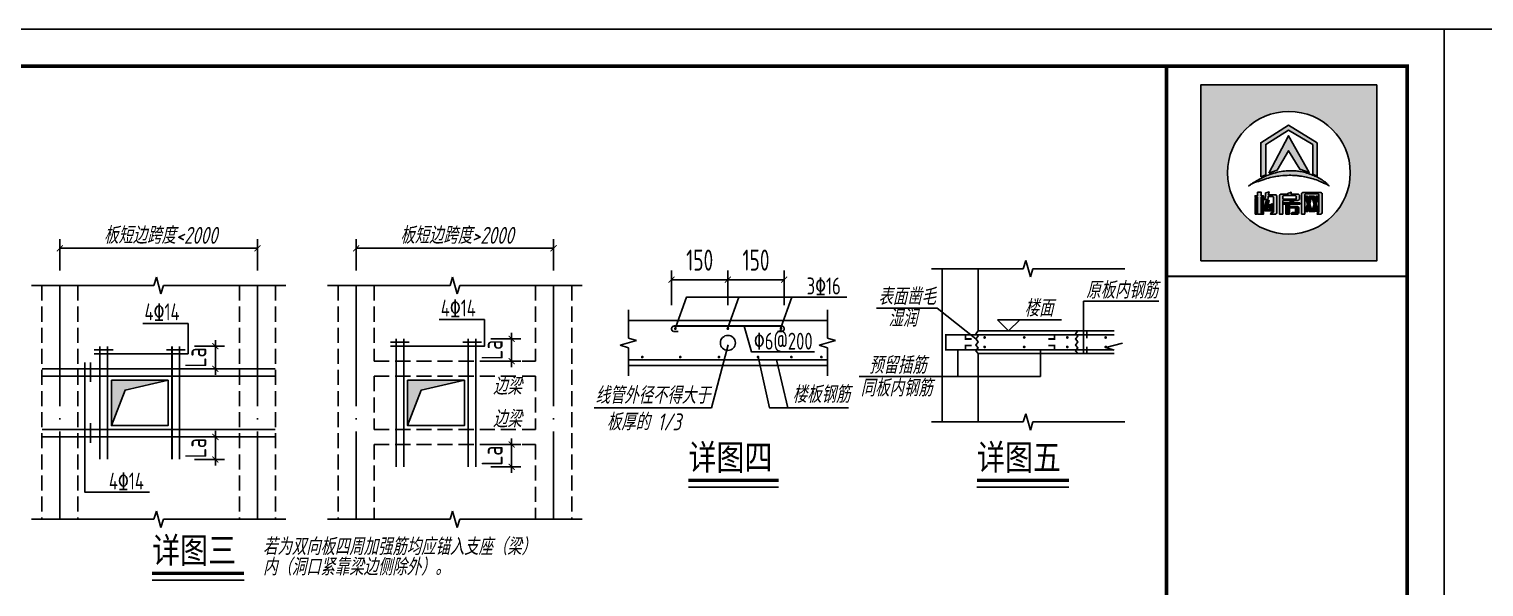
# Model space of a CAD drawing. Header units: millimetres. Extents: x -807114 to 558292, y -468455 to -61603.
# Drawn here: x -312936 to -288823, y -238107 to -228857 of the extents above; entities that cross this region are included whole.
import ezdxf

# ---------------------------------------------------------------- set-up
doc = ezdxf.new("R2010")
doc.units = ezdxf.units.MM
doc.header["$LTSCALE"] = 1000
doc.linetypes.add('DASH', pattern=[0.35, 0.25, -0.1])
doc.linetypes.add('DOTE', pattern=[2.42, 2, -0.2, 0.02, -0.2])
for name, color, linetype in [('1-剖面钢筋', 30, 'Continuous'), ('2-OTHER', 7, 'Continuous'), ('DIM_LEAD', 3, 'Continuous'), ('DIM_SYMB', 3, 'Continuous'), ('DOTE', 8, 'DOTE'), ('PUB_DIM', 3, 'Continuous'), ('PUB_TEXT', 3, 'Continuous'), ('PUB_TITLE', 4, 'Continuous'), ('标注线', 133, 'Continuous')]:
    doc.layers.add(name, color=color, linetype=linetype)
doc.styles.add('DIM_FONT', font='tssdeng.shx', dxfattribs={"width": 0.7, "bigfont": 'tssdchn.shx'})
doc.styles.add('LL', font='tssdeng.shx', dxfattribs={"width": 0.7, "height": 5, "bigfont": 'tssdchn.shx'})
doc.styles.add('TEXT', font='gbeitc.shx', dxfattribs={"width": 0.85, "bigfont": 'hztxt.shx'})
doc.styles.add('宋体', font='simsun.ttc', dxfattribs={"width": 0.8})
doc.dimstyles.new('DIMN', dxfattribs={"dimtxt": 350, "dimasz": 100, "dimexe": 150, "dimexo": 250, "dimgap": 150, "dimtad": 1, "dimdec": 0, "dimzin": 0, "dimdsep": 46, "dimtxsty": 'DIM_FONT', "dimblk": 'ARCHTICK', "dimcen": 9, "dimclrt": 7, "dimadec": 0, "dimazin": 0, "dimtfac": 1, "dimtdec": 0, "dimtix": 1, "dimtmove": 2, "dimatfit": 3, "dimfxl": 1, "dimtolj": 1, "dimtzin": 0, "dimarcsym": 0})

# ---------------------------------------------------------------- blocks, each defined once
blk = doc.blocks.new('_ArchTick')
at = {"color": 0, "linetype": 'ByBlock', "const_width": 0.15}
blk.add_lwpolyline([(-0.5, -0.5), (0.5, 0.5)], dxfattribs=at)
blk = doc.blocks.new('*D9009')
at = {"layer": 'Defpoints', "color": 0}
for p in [(-304242, -232492), (-307515, -233109), (-304242, -233109)]:
    blk.add_point(p, dxfattribs=at)
at = {"layer": 'PUB_DIM', "color": 0, "lineweight": -2}
for p, q in [((-307515, -232859), (-307515, -232342)), ((-304242, -232859), (-304242, -232342)), ((-307515, -232492), (-304242, -232492))]:
    blk.add_line(p, q, dxfattribs=at)
at = {"layer": 'PUB_DIM', "color": 0, "linetype": 'ByBlock', "lineweight": -2, "xscale": 100, "yscale": 100, "zscale": 100, "rotation": 180}
blk.add_blockref('_ArchTick', (-307515, -232492), dxfattribs=at)
at = {"layer": 'PUB_DIM', "color": 0, "linetype": 'ByBlock', "lineweight": -2, "xscale": 100, "yscale": 100, "zscale": 100}
blk.add_blockref('_ArchTick', (-304242, -232492), dxfattribs=at)
blk = doc.blocks.new('*D9010')
at = {"layer": 'Defpoints', "color": 0}
for p in [(-305533, -233992), (-305533, -234365), (-304938, -234365)]:
    blk.add_point(p, dxfattribs=at)
at = {"layer": 'PUB_DIM', "color": 0, "lineweight": -2}
for p, q in [((-304938, -233992), (-304938, -233892)), ((-305283, -233992), (-304788, -233992)), ((-304938, -233992), (-304938, -234365)), ((-305283, -234365), (-304788, -234365)), ((-304938, -234365), (-304938, -234465))]:
    blk.add_line(p, q, dxfattribs=at)
at = {"layer": 'PUB_DIM', "color": 0, "linetype": 'ByBlock', "lineweight": -2, "xscale": 100, "yscale": 100, "zscale": 100}
for p, rotation in [((-304938, -233992), 270), ((-304938, -234365), 90)]:
    blk.add_blockref('_ArchTick', p, dxfattribs=dict(at, rotation=rotation))
at = {"layer": 'PUB_DIM', "color": 7, "insert": (-305263, -234178), "char_height": 350, "attachment_point": 5, "rotation": 90, "style": 'DIM_FONT'}
blk.add_mtext('\\A1;La', dxfattribs=at)
blk = doc.blocks.new('*D9011')
at = {"layer": 'Defpoints', "color": 0}
for p in [(-305533, -235745), (-305533, -236118), (-304938, -236118)]:
    blk.add_point(p, dxfattribs=at)
at = {"layer": 'PUB_DIM', "color": 0, "lineweight": -2}
for p, q in [((-305283, -235745), (-304788, -235745)), ((-304938, -235745), (-304938, -235645)), ((-304938, -235745), (-304938, -236118)), ((-305283, -236118), (-304788, -236118)), ((-304938, -236118), (-304938, -236218))]:
    blk.add_line(p, q, dxfattribs=at)
at = {"layer": 'PUB_DIM', "color": 0, "linetype": 'ByBlock', "lineweight": -2, "xscale": 100, "yscale": 100, "zscale": 100}
for p, rotation in [((-304938, -235745), 270), ((-304938, -236118), 90)]:
    blk.add_blockref('_ArchTick', p, dxfattribs=dict(at, rotation=rotation))
at = {"layer": 'PUB_DIM', "color": 7, "insert": (-305263, -235932), "char_height": 350, "attachment_point": 5, "rotation": 90, "style": 'DIM_FONT'}
blk.add_mtext('\\A1;La', dxfattribs=at)
blk = doc.blocks.new('*D9012')
at = {"layer": 'Defpoints', "color": 0}
for p in [(-310443, -234116), (-310443, -234490), (-309849, -234490)]:
    blk.add_point(p, dxfattribs=at)
at = {"layer": 'PUB_DIM', "color": 0, "lineweight": -2}
for p, q in [((-310193, -234116), (-309699, -234116)), ((-309849, -234116), (-309849, -234016)), ((-309849, -234116), (-309849, -234490)), ((-310193, -234490), (-309699, -234490)), ((-309849, -234490), (-309849, -234590))]:
    blk.add_line(p, q, dxfattribs=at)
at = {"layer": 'PUB_DIM', "color": 0, "linetype": 'ByBlock', "lineweight": -2, "xscale": 100, "yscale": 100, "zscale": 100}
for p, rotation in [((-309849, -234116), 270), ((-309849, -234490), 90)]:
    blk.add_blockref('_ArchTick', p, dxfattribs=dict(at, rotation=rotation))
at = {"layer": 'PUB_DIM', "color": 7, "insert": (-310174, -234303), "char_height": 350, "attachment_point": 5, "rotation": 90, "style": 'DIM_FONT'}
blk.add_mtext('\\A1;La', dxfattribs=at)
blk = doc.blocks.new('*D9013')
at = {"layer": 'Defpoints', "color": 0}
for p in [(-310443, -235621), (-310443, -235994), (-309849, -235994)]:
    blk.add_point(p, dxfattribs=at)
at = {"layer": 'PUB_DIM', "color": 0, "lineweight": -2}
for p, q in [((-309849, -235621), (-309849, -235521)), ((-310193, -235621), (-309699, -235621)), ((-309849, -235621), (-309849, -235994)), ((-310193, -235994), (-309699, -235994)), ((-309849, -235994), (-309849, -236094))]:
    blk.add_line(p, q, dxfattribs=at)
at = {"layer": 'PUB_DIM', "color": 0, "linetype": 'ByBlock', "lineweight": -2, "xscale": 100, "yscale": 100, "zscale": 100}
for p, rotation in [((-309849, -235621), 270), ((-309849, -235994), 90)]:
    blk.add_blockref('_ArchTick', p, dxfattribs=dict(at, rotation=rotation))
at = {"layer": 'PUB_DIM', "color": 7, "insert": (-310174, -235807), "char_height": 350, "attachment_point": 5, "rotation": 90, "style": 'DIM_FONT'}
blk.add_mtext('\\A1;La', dxfattribs=at)
blk = doc.blocks.new('*D9014')
at = {"layer": 'Defpoints', "color": 0}
for p in [(-309152, -232492), (-312426, -233109), (-309152, -233109)]:
    blk.add_point(p, dxfattribs=at)
at = {"layer": 'PUB_DIM', "color": 0, "lineweight": -2}
for p, q in [((-312426, -232859), (-312426, -232342)), ((-309152, -232859), (-309152, -232342)), ((-312426, -232492), (-309152, -232492))]:
    blk.add_line(p, q, dxfattribs=at)
at = {"layer": 'PUB_DIM', "color": 0, "linetype": 'ByBlock', "lineweight": -2, "xscale": 100, "yscale": 100, "zscale": 100, "rotation": 180}
blk.add_blockref('_ArchTick', (-312426, -232492), dxfattribs=at)
at = {"layer": 'PUB_DIM', "color": 0, "linetype": 'ByBlock', "lineweight": -2, "xscale": 100, "yscale": 100, "zscale": 100}
blk.add_blockref('_ArchTick', (-309152, -232492), dxfattribs=at)
blk = doc.blocks.new('*D9032')
at = {"layer": 'Defpoints', "color": 0}
for p in [(-301354, -233013), (-302288, -233687), (-301354, -233687)]:
    blk.add_point(p, dxfattribs=at)
at = {"layer": 'PUB_DIM', "color": 0, "lineweight": -2}
for p, q in [((-302288, -233437), (-302288, -232863)), ((-301354, -233437), (-301354, -232863)), ((-302288, -233013), (-301354, -233013))]:
    blk.add_line(p, q, dxfattribs=at)
at = {"layer": 'PUB_DIM', "color": 0, "linetype": 'ByBlock', "lineweight": -2, "xscale": 100, "yscale": 100, "zscale": 100, "rotation": 180}
blk.add_blockref('_ArchTick', (-302288, -233013), dxfattribs=at)
at = {"layer": 'PUB_DIM', "color": 0, "linetype": 'ByBlock', "lineweight": -2, "xscale": 100, "yscale": 100, "zscale": 100}
blk.add_blockref('_ArchTick', (-301354, -233013), dxfattribs=at)
at = {"layer": 'PUB_DIM', "color": 7, "insert": (-301821, -232688), "char_height": 350, "attachment_point": 5, "style": 'DIM_FONT'}
blk.add_mtext('\\A1;150', dxfattribs=at)
blk = doc.blocks.new('*D9033')
at = {"layer": 'Defpoints', "color": 0}
for p in [(-300421, -233013), (-301354, -233687), (-300421, -233687)]:
    blk.add_point(p, dxfattribs=at)
at = {"layer": 'PUB_DIM', "color": 0, "lineweight": -2}
for p, q in [((-301354, -233437), (-301354, -232863)), ((-300421, -233437), (-300421, -232863)), ((-301354, -233013), (-300421, -233013))]:
    blk.add_line(p, q, dxfattribs=at)
at = {"layer": 'PUB_DIM', "color": 0, "linetype": 'ByBlock', "lineweight": -2, "xscale": 100, "yscale": 100, "zscale": 100, "rotation": 180}
blk.add_blockref('_ArchTick', (-301354, -233013), dxfattribs=at)
at = {"layer": 'PUB_DIM', "color": 0, "linetype": 'ByBlock', "lineweight": -2, "xscale": 100, "yscale": 100, "zscale": 100}
blk.add_blockref('_ArchTick', (-300421, -233013), dxfattribs=at)
at = {"layer": 'PUB_DIM', "color": 7, "insert": (-300888, -232688), "char_height": 350, "attachment_point": 5, "style": 'DIM_FONT'}
blk.add_mtext('\\A1;150', dxfattribs=at)
blk = doc.blocks.new('sadasfafa')
h = blk.add_hatch(color=252)
h.dxf.hatch_style = 1
h.paths.add_polyline_path([(1853311, -2488040), (1853311, -2490368), (1855639, -2490368), (1855639, -2488040)])
h.paths.add_polyline_path([(1855286, -2489204, 1), (1853664, -2489204, 1)], flags=16)
edge = h.paths.add_edge_path(flags=0)
edge.add_spline(control_points=[(1853945, -2489376), (1853935, -2489385), (1854022, -2489327), (1854064, -2489324), (1854178, -2489280), (1854273, -2489257), (1854375, -2489242), (1854470, -2489236), (1854555, -2489239), (1854630, -2489250), (1854700, -2489259), (1854781, -2489280), (1854854, -2489303), (1854917, -2489335), (1854967, -2489354), (1854993, -2489368), (1855014, -2489382), (1854982, -2489354), (1854965, -2489332), (1854910, -2489297), (1854854, -2489260), (1854784, -2489234), (1854713, -2489206), (1854640, -2489189), (1854569, -2489179), (1854497, -2489176), (1854414, -2489178), (1854321, -2489198), (1854229, -2489222), (1854147, -2489257), (1854080, -2489292), (1854021, -2489325), (1853977, -2489352), (1853953, -2489369), (1853945, -2489376)], knot_values=[0, 0, 0, 0, 114.670179, 423.637006, 763.89867, 1083.683754, 1343.405239, 1688.07646, 1952.326814, 2113.699055, 2375.693807, 2595.188681, 2872.839541, 3068.155951, 3238.592156, 3348.056762, 3361.095167, 3431.805845, 3527.265261, 3733.200323, 3952.805082, 4160.23278, 4398.128766, 4650.488133, 4837.16968, 5050.428326, 5308.684497, 5588.159898, 5913.430939, 6163.12325, 6398.139207, 6601.625078, 6772.549769, 6871.149972, 6871.149972, 6871.149972, 6871.149972], degree=3, periodic=1)
h.paths.add_polyline_path([(1854530, -2489580), (1854534, -2489580), (1854534, -2489603), (1854618, -2489603), (1854618, -2489621), (1854481, -2489621), (1854481, -2489650), (1854589, -2489650), (1854599, -2489656), (1854606, -2489666), (1854606, -2489733), (1854600, -2489742), (1854590, -2489750), (1854506, -2489750), (1854514, -2489740), (1854518, -2489731), (1854552, -2489731), (1854558, -2489728), (1854560, -2489721), (1854560, -2489675), (1854558, -2489670), (1854553, -2489667), (1854481, -2489667), (1854481, -2489750), (1854436, -2489750), (1854436, -2489626), (1854433, -2489621), (1854406, -2489621), (1854406, -2489603), (1854488, -2489603), (1854488, -2489590)], flags=0)
h.paths.add_polyline_path([(1854486, -2489468), (1854506, -2489461), (1854506, -2489485), (1854510, -2489489), (1854601, -2489489), (1854609, -2489494), (1854615, -2489502), (1854615, -2489556), (1854607, -2489564), (1854599, -2489569), (1854401, -2489569), (1854394, -2489573), (1854394, -2489750), (1854349, -2489750), (1854349, -2489504), (1854355, -2489495), (1854367, -2489489), (1854462, -2489489), (1854462, -2489474)], flags=0)
h.paths.add_polyline_path([(1854394, -2489554), (1854394, -2489512), (1854404, -2489506), (1854562, -2489506), (1854570, -2489513), (1854570, -2489554)], flags=0)
h.paths.add_polyline_path([(1854214, -2489569), (1854203, -2489632), (1854193, -2489683), (1854194, -2489689), (1854218, -2489689), (1854220, -2489683), (1854214, -2489633), (1854254, -2489614), (1854263, -2489686), (1854263, -2489700), (1854255, -2489709), (1854159, -2489709), (1854150, -2489702), (1854148, -2489692), (1854173, -2489569)], flags=0)
h.paths.add_polyline_path([(1854187, -2489466), (1854213, -2489458), (1854207, -2489496), (1854296, -2489496), (1854305, -2489498), (1854312, -2489505), (1854314, -2489513), (1854314, -2489733), (1854310, -2489741), (1854301, -2489750), (1854231, -2489750), (1854238, -2489741), (1854243, -2489730), (1854261, -2489730), (1854268, -2489727), (1854270, -2489720), (1854270, -2489531), (1854270, -2489526), (1854267, -2489521), (1854260, -2489516), (1854202, -2489516), (1854201, -2489534), (1854196, -2489558), (1854150, -2489558), (1854159, -2489535), (1854165, -2489504), (1854167, -2489471)], flags=0)
h.paths.add_polyline_path([(1854140, -2489544), (1854140, -2489750), (1854114, -2489750), (1854114, -2489544)], flags=0)
h.paths.add_polyline_path([(1854056, -2489544), (1854053, -2489750), (1854031, -2489750), (1854031, -2489544)], flags=0)
h.paths.add_polyline_path([(1854107, -2489459), (1854107, -2489508), (1854139, -2489508), (1854139, -2489527), (1854107, -2489527), (1854107, -2489750), (1854062, -2489750), (1854062, -2489527), (1854029, -2489527), (1854029, -2489508), (1854062, -2489508), (1854062, -2489459)], flags=0)
h.paths.add_polyline_path([(1854209, -2489211), (1854471, -2488714), (1854743, -2489200), (1854618, -2489155), (1854470, -2488913), (1854318, -2489172)], flags=0)
h.paths.add_polyline_path([(1854102, -2488808), (1854470, -2488575), (1854848, -2488810), (1854848, -2489247), (1854790, -2489223), (1854790, -2488832), (1854471, -2488643), (1854168, -2488829), (1854168, -2489231), (1854102, -2489257)], flags=0)
h.paths.add_polyline_path([(1854685, -2489750), (1854641, -2489750), (1854641, -2489488), (1854641, -2489484), (1854646, -2489475), (1854656, -2489467), (1854898, -2489467), (1854907, -2489471), (1854916, -2489478), (1854916, -2489731), (1854908, -2489743), (1854902, -2489750), (1854847, -2489750), (1854858, -2489732), (1854866, -2489731), (1854869, -2489724), (1854869, -2489718), (1854867, -2489718), (1854836, -2489718), (1854826, -2489684), (1854814, -2489718), (1854746, -2489718), (1854736, -2489684), (1854722, -2489718), (1854689, -2489718), (1854689, -2489709), (1854691, -2489709), (1854720, -2489621), (1854685, -2489512)], flags=0)
h.paths.add_polyline_path([(1854779, -2489518), (1854809, -2489621), (1854781, -2489709), (1854777, -2489709), (1854750, -2489621), (1854775, -2489518)], flags=0)
h = blk.add_hatch(color=7)
h.dxf.hatch_style = 1
h.paths.add_polyline_path([(1854102, -2489257), (1854168, -2489231), (1854168, -2488829), (1854471, -2488643), (1854790, -2488832), (1854790, -2489223), (1854848, -2489247), (1854848, -2488810), (1854470, -2488575), (1854102, -2488808)])
h = blk.add_hatch(color=7)
h.dxf.hatch_style = 1
h.paths.add_polyline_path([(1854318, -2489172), (1854470, -2488913), (1854618, -2489155), (1854743, -2489200), (1854471, -2488714), (1854209, -2489211)])
h = blk.add_hatch(color=7)
h.dxf.hatch_style = 1
edge = h.paths.add_edge_path()
edge.add_spline(control_points=[(1853945, -2489376), (1853953, -2489369), (1853977, -2489352), (1854021, -2489325), (1854080, -2489292), (1854147, -2489257), (1854229, -2489222), (1854321, -2489198), (1854414, -2489178), (1854497, -2489176), (1854569, -2489179), (1854640, -2489189), (1854713, -2489206), (1854784, -2489234), (1854854, -2489260), (1854910, -2489297), (1854965, -2489332), (1854982, -2489354), (1855014, -2489382), (1854993, -2489368), (1854967, -2489354), (1854917, -2489335), (1854854, -2489303), (1854781, -2489280), (1854700, -2489259), (1854630, -2489250), (1854555, -2489239), (1854470, -2489236), (1854375, -2489242), (1854273, -2489257), (1854178, -2489280), (1854064, -2489324), (1854022, -2489327), (1853935, -2489385), (1853945, -2489376)], knot_values=[0, 0, 0, 0, 98.600203, 269.524894, 473.010766, 708.026723, 957.719033, 1282.990074, 1562.465475, 1820.721647, 2033.980292, 2220.661839, 2473.021206, 2710.917192, 2918.34489, 3137.949649, 3343.884711, 3439.344127, 3510.054805, 3523.09321, 3632.557816, 3802.994021, 3998.310431, 4275.961291, 4495.456165, 4757.450917, 4918.823158, 5183.073513, 5527.744733, 5787.466218, 6107.251302, 6447.512966, 6756.479793, 6871.149972, 6871.149972, 6871.149972, 6871.149972], degree=3, periodic=1)
h = blk.add_hatch(color=7)
h.dxf.hatch_style = 1
h.paths.add_polyline_path([(1854062, -2489459), (1854062, -2489508), (1854029, -2489508), (1854029, -2489527), (1854062, -2489527), (1854062, -2489750), (1854107, -2489750), (1854107, -2489527), (1854139, -2489527), (1854139, -2489508), (1854107, -2489508), (1854107, -2489459)])
h = blk.add_hatch(color=7)
h.dxf.hatch_style = 1
h.paths.add_polyline_path([(1854031, -2489544), (1854031, -2489750), (1854053, -2489750), (1854056, -2489544)])
h = blk.add_hatch(color=7)
h.dxf.hatch_style = 1
h.paths.add_polyline_path([(1854114, -2489544), (1854114, -2489750), (1854140, -2489750), (1854140, -2489544)])
h = blk.add_hatch(color=7)
h.dxf.hatch_style = 1
h.paths.add_polyline_path([(1854173, -2489569), (1854148, -2489692), (1854150, -2489702), (1854159, -2489709), (1854255, -2489709), (1854263, -2489700), (1854263, -2489686), (1854254, -2489614), (1854214, -2489633), (1854220, -2489683), (1854218, -2489689), (1854194, -2489689), (1854193, -2489683), (1854203, -2489632), (1854214, -2489569)])
h = blk.add_hatch(color=7)
h.dxf.hatch_style = 1
h.paths.add_polyline_path([(1854167, -2489471), (1854165, -2489504), (1854159, -2489535), (1854150, -2489558), (1854196, -2489558), (1854201, -2489534), (1854202, -2489516), (1854260, -2489516), (1854267, -2489521), (1854270, -2489526), (1854270, -2489531), (1854270, -2489720), (1854268, -2489727), (1854261, -2489730), (1854243, -2489730), (1854238, -2489741), (1854231, -2489750), (1854301, -2489750), (1854310, -2489741), (1854314, -2489733), (1854314, -2489513), (1854312, -2489505), (1854305, -2489498), (1854296, -2489496), (1854207, -2489496), (1854213, -2489458), (1854187, -2489466)])
h = blk.add_hatch(color=7)
h.dxf.hatch_style = 1
h.paths.add_polyline_path([(1854462, -2489474), (1854462, -2489489), (1854367, -2489489), (1854355, -2489495), (1854349, -2489504), (1854349, -2489750), (1854394, -2489750), (1854394, -2489573), (1854401, -2489569), (1854599, -2489569), (1854607, -2489564), (1854615, -2489556), (1854615, -2489502), (1854609, -2489494), (1854601, -2489489), (1854510, -2489489), (1854506, -2489485), (1854506, -2489461), (1854486, -2489468)])
h.paths.add_polyline_path([(1854394, -2489554), (1854394, -2489512), (1854404, -2489506), (1854562, -2489506), (1854570, -2489513), (1854570, -2489554)], flags=16)
h = blk.add_hatch(color=7)
h.dxf.hatch_style = 1
h.paths.add_polyline_path([(1854488, -2489590), (1854488, -2489603), (1854406, -2489603), (1854406, -2489621), (1854433, -2489621), (1854436, -2489626), (1854436, -2489750), (1854481, -2489750), (1854481, -2489667), (1854553, -2489667), (1854558, -2489670), (1854560, -2489675), (1854560, -2489721), (1854558, -2489728), (1854552, -2489731), (1854518, -2489731), (1854514, -2489740), (1854506, -2489750), (1854590, -2489750), (1854600, -2489742), (1854606, -2489733), (1854606, -2489666), (1854599, -2489656), (1854589, -2489650), (1854481, -2489650), (1854481, -2489621), (1854618, -2489621), (1854618, -2489603), (1854534, -2489603), (1854534, -2489580), (1854530, -2489580)])
h = blk.add_hatch(color=7)
h.dxf.hatch_style = 1
h.paths.add_polyline_path([(1854685, -2489512), (1854685, -2489493), (1854693, -2489483), (1854862, -2489483), (1854869, -2489491), (1854869, -2489724), (1854866, -2489731), (1854858, -2489732), (1854847, -2489750), (1854902, -2489750), (1854908, -2489743), (1854916, -2489731), (1854916, -2489478), (1854907, -2489471), (1854898, -2489467), (1854656, -2489467), (1854646, -2489475), (1854641, -2489484), (1854641, -2489488), (1854641, -2489750), (1854685, -2489750)])
h = blk.add_hatch(color=7)
h.dxf.hatch_style = 1
h.paths.add_polyline_path([(1854866, -2489709), (1854840, -2489621), (1854866, -2489512), (1854836, -2489512), (1854824, -2489558), (1854808, -2489512), (1854745, -2489512), (1854734, -2489557), (1854719, -2489512), (1854689, -2489512), (1854720, -2489621), (1854691, -2489709), (1854689, -2489709), (1854689, -2489710), (1854689, -2489718), (1854722, -2489718), (1854736, -2489684), (1854746, -2489718), (1854814, -2489718), (1854826, -2489684), (1854836, -2489718), (1854867, -2489718), (1854867, -2489709)])
h.paths.add_polyline_path([(1854779, -2489518), (1854809, -2489621), (1854781, -2489709), (1854777, -2489709), (1854750, -2489621), (1854775, -2489518)], flags=16)
for points in [[(1855639, -2488040), (1853311, -2488040), (1853311, -2490368), (1855639, -2490368)], [(1854102, -2489257), (1854102, -2488808), (1854470, -2488575), (1854848, -2488810), (1854848, -2489247), (1854790, -2489223), (1854790, -2488832), (1854471, -2488643), (1854168, -2488829), (1854168, -2489231)], [(1854209, -2489211), (1854318, -2489172), (1854470, -2488913), (1854618, -2489155), (1854743, -2489200), (1854471, -2488714)], [(1854062, -2489459), (1854107, -2489459), (1854107, -2489508), (1854139, -2489508), (1854139, -2489527), (1854107, -2489527), (1854107, -2489750), (1854062, -2489750), (1854062, -2489527), (1854029, -2489527), (1854029, -2489508), (1854062, -2489508)], [(1854056, -2489544), (1854031, -2489544), (1854031, -2489750), (1854053, -2489750)], [(1854114, -2489544), (1854140, -2489544), (1854140, -2489750), (1854114, -2489750)], [(1854462, -2489474), (1854486, -2489468), (1854506, -2489461), (1854506, -2489485), (1854510, -2489489), (1854601, -2489489), (1854609, -2489494), (1854615, -2489502), (1854615, -2489556), (1854607, -2489564), (1854599, -2489569), (1854401, -2489569), (1854394, -2489573), (1854394, -2489750), (1854349, -2489750), (1854349, -2489504), (1854355, -2489495), (1854367, -2489489), (1854462, -2489489)], [(1854394, -2489554), (1854570, -2489554), (1854570, -2489513), (1854562, -2489506), (1854404, -2489506), (1854394, -2489512)], [(1854488, -2489590), (1854530, -2489580), (1854534, -2489580), (1854534, -2489603), (1854618, -2489603), (1854618, -2489621), (1854481, -2489621), (1854481, -2489650), (1854589, -2489650), (1854599, -2489656), (1854606, -2489666), (1854606, -2489733), (1854600, -2489742), (1854590, -2489750), (1854506, -2489750), (1854514, -2489740), (1854518, -2489731), (1854552, -2489731), (1854558, -2489728), (1854560, -2489721), (1854560, -2489675), (1854558, -2489670), (1854553, -2489667), (1854481, -2489667), (1854481, -2489750), (1854436, -2489750), (1854436, -2489626), (1854433, -2489621), (1854406, -2489621), (1854406, -2489603), (1854488, -2489603)], [(1854641, -2489750), (1854641, -2489488), (1854641, -2489484), (1854646, -2489475), (1854656, -2489467), (1854898, -2489467), (1854907, -2489471), (1854916, -2489478), (1854916, -2489731), (1854908, -2489743), (1854902, -2489750), (1854847, -2489750), (1854858, -2489732), (1854866, -2489731), (1854869, -2489724), (1854869, -2489491), (1854862, -2489483), (1854693, -2489483), (1854685, -2489493), (1854685, -2489750)], [(1854775, -2489518), (1854779, -2489518), (1854809, -2489621), (1854781, -2489709), (1854777, -2489709), (1854750, -2489621)]]:
    blk.add_lwpolyline(points, close=True)
for points in [[(1854173, -2489569), (1854214, -2489569), (1854203, -2489632), (1854193, -2489683), (1854194, -2489689), (1854218, -2489689), (1854220, -2489683), (1854214, -2489633), (1854254, -2489614), (1854263, -2489686), (1854263, -2489700), (1854255, -2489709), (1854159, -2489709), (1854150, -2489702), (1854148, -2489692), (1854173, -2489569)], [(1854167, -2489471), (1854187, -2489466), (1854213, -2489458), (1854207, -2489496), (1854296, -2489496), (1854305, -2489498), (1854312, -2489505), (1854314, -2489513), (1854314, -2489733), (1854310, -2489741), (1854301, -2489750), (1854231, -2489750), (1854238, -2489741), (1854243, -2489730), (1854261, -2489730), (1854268, -2489727), (1854270, -2489720), (1854270, -2489531), (1854270, -2489526), (1854267, -2489521), (1854260, -2489516), (1854202, -2489516), (1854201, -2489534), (1854196, -2489558), (1854150, -2489558), (1854150, -2489558), (1854159, -2489535), (1854165, -2489504), (1854167, -2489471)], [(1854866, -2489709), (1854866, -2489709), (1854867, -2489709), (1854867, -2489718), (1854836, -2489718), (1854826, -2489684), (1854814, -2489718), (1854746, -2489718), (1854736, -2489684), (1854722, -2489718), (1854689, -2489718), (1854689, -2489710), (1854689, -2489709), (1854691, -2489709), (1854720, -2489621), (1854689, -2489512)]]:
    blk.add_lwpolyline(points)
at = {"color": 7}
blk.add_lwpolyline([(1854689, -2489512), (1854719, -2489512), (1854734, -2489557), (1854745, -2489512), (1854808, -2489512), (1854824, -2489558), (1854836, -2489512), (1854866, -2489512), (1854840, -2489621), (1854866, -2489709)], dxfattribs=at)
blk.add_circle((1854475, -2489204), 811)
at = {"start_tangent": (-0.74079, -0.671736), "end_tangent": (-0.74079, -0.671736)}
blk.add_spline([(1853945, -2489376), (1853977, -2489357), (1854071, -2489318), (1854178, -2489282), (1854280, -2489257), (1854365, -2489245), (1854479, -2489238), (1854566, -2489241), (1854619, -2489248), (1854704, -2489261), (1854775, -2489279), (1854861, -2489308), (1854920, -2489335), (1854972, -2489357), (1855003, -2489375), (1855007, -2489377), (1854990, -2489361), (1854968, -2489339), (1854913, -2489299), (1854851, -2489261), (1854787, -2489235), (1854714, -2489208), (1854633, -2489189), (1854572, -2489180), (1854501, -2489177), (1854416, -2489181), (1854326, -2489198), (1854222, -2489227), (1854146, -2489259), (1854077, -2489294), (1854019, -2489327), (1853971, -2489357), (1853945, -2489376)], degree=3, dxfattribs=at)

msp = doc.modelspace()

# ---------------------------------------------------------------- hatches: boundary and pattern name
at = {"layer": '2-OTHER'}
for points in [[(-311346.4, -234844.1), (-310633, -234679.2), (-311573.1, -234679.2), (-311573.1, -235430.8)], [(-306435.8, -234844.1), (-305722.3, -234679.2), (-306662.4, -234679.2), (-306662.4, -235430.8)]]:
    msp.add_hatch(color=251, dxfattribs=at).paths.add_polyline_path(points)

# ---------------------------------------------------------------- linework, layer by layer
at = {"const_width": 30.7}
msp.add_lwpolyline([(-294084.8, -232958.5), (-290094.4, -232958.5)], dxfattribs=at)
at = {"layer": '1-剖面钢筋', "const_width": 28, "elevation": 0}
msp.add_lwpolyline([(-302174, -233871.4), (-302254.2, -233871.4, -0.8867003), (-302239.6, -233780.7), (-300469, -233780.7, -0.8867003), (-300454.4, -233871.4), (-300534.6, -233871.4)], format="xyb", dxfattribs=at)
at = {"layer": '1-剖面钢筋', "const_width": 23, "elevation": 0}
for points in [[(-302236.4, -233824.5, 1), (-302213.5, -233824.5, 1)], [(-301366.4, -233824.5, 1), (-301343.5, -233824.5, 1)], [(-300486.8, -233824.5, 1), (-300463.9, -233824.5, 1)], [(-302784.8, -234296.1, 1), (-302761.8, -234296.1, 1)], [(-302155.3, -234296.1, 1), (-302132.3, -234296.1, 1)], [(-301513.9, -234296.1, 1), (-301491, -234296.1, 1)], [(-300865, -234296.1, 1), (-300842, -234296.1, 1)], [(-300312.7, -234296.1, 1), (-300289.7, -234296.1, 1)], [(-299815.4, -234296.1, 1), (-299792.4, -234296.1, 1)]]:
    msp.add_lwpolyline(points, format="xyb", close=True, dxfattribs=at)
at = {"layer": '1-剖面钢筋', "const_width": 28}
for points in [[(-311762.8, -234116.2), (-311762.8, -235993.9)], [(-311638.4, -234116.2), (-311638.4, -235993.9)], [(-310567.7, -234116.2), (-310567.7, -235993.9)], [(-310443.2, -234116.2), (-310443.2, -235993.9)], [(-306852.2, -233991.7), (-306852.2, -236118.3)], [(-306727.7, -233991.7), (-306727.7, -236118.3)], [(-305657, -233991.7), (-305657, -236118.3)], [(-305532.6, -233991.7), (-305532.6, -236118.3)], [(-294951.4, -233924.8), (-297742.5, -233924.8), (-297742.5, -234173.7), (-294978.3, -234173.7)], [(-297315, -233996.1), (-297415.1, -233996.1), (-297415.1, -233924.5)], [(-297315, -234102.4), (-297415.1, -234102.4), (-297415.1, -234174)], [(-296042.8, -233996.1), (-295942.7, -233996.1), (-295942.7, -233924.5)], [(-296042.8, -234102.4), (-295942.7, -234102.4), (-295942.7, -234174)], [(-312724.5, -234489.5), (-308853.8, -234489.5)], [(-312724.5, -234614), (-308853.8, -234614)], [(-312724.5, -235496.1), (-308853.8, -235496.1)], [(-312724.5, -235620.5), (-308853.8, -235620.5)]]:
    msp.add_lwpolyline(points, dxfattribs=at)
at = {"layer": '1-剖面钢筋', "const_width": 23}
for points in [[(-297110.1, -233970.8, -1), (-297087.1, -233970.8, -1)], [(-297110.1, -234127.7, 1), (-297087.1, -234127.7, 1)], [(-296454.2, -233970.8, -1), (-296431.2, -233970.8, -1)], [(-296454.2, -234127.7, 1), (-296431.2, -234127.7, 1)], [(-295739.8, -233970.8, -1), (-295716.8, -233970.8, -1)], [(-295739.8, -234127.7, 1), (-295716.8, -234127.7, 1)], [(-295103.6, -233970.8, -1), (-295080.6, -233970.8, -1)], [(-295103.6, -234127.7, 1), (-295080.6, -234127.7, 1)]]:
    msp.add_lwpolyline(points, format="xyb", close=True, dxfattribs=at)
at = {"layer": '1-剖面钢筋', "const_width": 28, "elevation": 0}
msp.add_lwpolyline([(-303003.5, -234340.7), (-299705.1, -234340.7)], dxfattribs=at)
at = {"layer": '2-OTHER', "color": 4, "linetype": 'DASH'}
for p, q in [((-312724.5, -233108.9), (-312724.5, -236985.8)), ((-312127.2, -233108.9), (-312127.2, -236985.8)), ((-309451.1, -233108.9), (-309451.1, -236985.8)), ((-308853.8, -233108.9), (-308853.8, -236985.8)), ((-307813.8, -233108.9), (-307813.8, -236985.8)), ((-307216.5, -233108.9), (-307216.5, -234365.1)), ((-304540.4, -233108.9), (-304540.4, -234365.1)), ((-303943.1, -233108.9), (-303943.1, -236985.8)), ((-307216.5, -234365.1), (-304540.4, -234365.1)), ((-307216.5, -234614), (-307216.5, -235496.1)), ((-307216.5, -234614), (-304540.4, -234614)), ((-304540.4, -234614), (-304540.4, -235496.1)), ((-307216.5, -235496.1), (-304540.4, -235496.1)), ((-307216.5, -235745), (-307216.5, -236985.8)), ((-307216.5, -235745), (-304540.4, -235745)), ((-304540.4, -235745), (-304540.4, -236985.8))]:
    msp.add_line(p, q, dxfattribs=at)
at = {"layer": '2-OTHER', "color": 4}
for points in [[(-297207.4, -234235.9), (-297243.3, -234190.4), (-297207.4, -234141), (-297243.3, -234100.4), (-297207.4, -234042.4), (-297243.3, -233994.5), (-297207.4, -233949.4), (-297243.3, -233907.9), (-297207.4, -233862.6)], [(-295554.9, -234235.9), (-295590.9, -234190.4), (-295554.9, -234141), (-295590.9, -234100.4), (-295554.9, -234042.4), (-295590.9, -233994.5), (-295554.9, -233949.4), (-295590.9, -233907.9), (-295554.9, -233862.6)], [(-310633, -234679.2), (-311346.4, -234844.1), (-311573.1, -235430.8)], [(-305722.3, -234679.2), (-306435.8, -234844.1), (-306662.4, -235430.8)]]:
    msp.add_lwpolyline(points, dxfattribs=at)
for points in [[(-311573.1, -234679.2), (-310633, -234679.2), (-310633, -235430.8), (-311573.1, -235430.8)], [(-306662.4, -234679.2), (-305722.3, -234679.2), (-305722.3, -235430.8), (-306662.4, -235430.8)]]:
    msp.add_lwpolyline(points, close=True, dxfattribs=at)
msp.add_circle((-301354.3, -234060.7, 0), 124.4, dxfattribs=at)
at = {"layer": 'DIM_LEAD'}
for p, q in [((-297978.9, -232830.8), (-296458.9, -232830.8)), ((-296458.9, -232830.8), (-296415.4, -232694)), ((-296415.4, -232694), (-296340.7, -232967.7)), ((-296340.7, -232967.7), (-296297.1, -232830.8)), ((-296297.1, -232830.8), (-294777.1, -232830.8)), ((-312898.7, -233108.9), (-310870, -233108.9)), ((-310870, -233108.9), (-310826.5, -232972)), ((-310826.5, -232972), (-310751.8, -233245.8)), ((-310751.8, -233245.8), (-310708.2, -233108.9)), ((-310708.2, -233108.9), (-308679.5, -233108.9)), ((-307988.1, -233108.9), (-305959.4, -233108.9)), ((-305959.4, -233108.9), (-305915.8, -232972)), ((-305915.8, -232972), (-305841.1, -233245.8)), ((-305841.1, -233245.8), (-305797.6, -233108.9)), ((-305797.6, -233108.9), (-303768.9, -233108.9)), ((-303003.5, -233513.2, 0), (-303003.5, -233979.8, 0)), ((-299705.1, -233513.2, 0), (-299705.1, -233979.8, 0)), ((-302866.6, -234023.4, 0), (-303140.3, -234098, 0)), ((-303140.3, -234098, 0), (-303003.5, -234141.6, 0)), ((-303003.5, -233979.8, 0), (-302866.6, -234023.4, 0)), ((-299568.2, -234023.4, 0), (-299842, -234098, 0)), ((-299842, -234098, 0), (-299705.1, -234141.6, 0)), ((-299705.1, -233979.8, 0), (-299568.2, -234023.4, 0)), ((-294814.5, -234064), (-295088.2, -234138.7)), ((-295088.2, -234138.7), (-294951.4, -234182.2)), ((-303003.5, -234141.6, 0), (-303003.5, -234608.3, 0)), ((-299705.1, -234141.6, 0), (-299705.1, -234608.3, 0)), ((-296458.9, -235371.9), (-296415.4, -235235)), ((-296415.4, -235235), (-296340.7, -235508.8)), ((-297978.9, -235371.9), (-296458.9, -235371.9)), ((-296340.7, -235508.8), (-296297.1, -235371.9)), ((-296297.1, -235371.9), (-294777.1, -235371.9)), ((-312898.7, -236985.8), (-310870, -236985.8)), ((-310870, -236985.8), (-310826.5, -236848.9)), ((-310826.5, -236848.9), (-310751.8, -237122.7)), ((-310751.8, -237122.7), (-310708.2, -236985.8)), ((-310708.2, -236985.8), (-308679.5, -236985.8)), ((-307988.1, -236985.8), (-305959.4, -236985.8)), ((-305959.4, -236985.8), (-305915.8, -236848.9)), ((-305915.8, -236848.9), (-305841.1, -237122.7)), ((-305841.1, -237122.7), (-305797.6, -236985.8)), ((-305797.6, -236985.8), (-303768.9, -236985.8))]:
    msp.add_line(p, q, dxfattribs=at)
at = {"layer": 'DIM_SYMB', "const_width": 56}
for points in [[(-302007.2, -236340.4), (-300513.4, -236340.4)], [(-297225.1, -236340.4), (-295701.1, -236340.4)], [(-310897.1, -237882.5), (-309373, -237882.5)]]:
    msp.add_lwpolyline(points, dxfattribs=at)
at = {"layer": 'DIM_SYMB'}
for points in [[(-302007.2, -236452.4), (-300513.4, -236452.4)], [(-297225.1, -236452.4), (-295701.1, -236452.4)], [(-310897.1, -237994.5), (-309373, -237994.5)]]:
    msp.add_lwpolyline(points, dxfattribs=at)
at = {"layer": 'DOTE', "linetype": 'DOTE'}
for p, q in [((-312425.8, -233108.9), (-312425.8, -236985.8)), ((-309152.4, -233108.9), (-309152.4, -236985.8)), ((-307515.2, -233108.9), (-307515.2, -236985.8)), ((-304241.8, -233108.9), (-304241.8, -236985.8))]:
    msp.add_line(p, q, dxfattribs=at)
at = {"layer": 'PUB_DIM'}
for p, q in [((-295825.7, -233675.9), (-296886.9, -233675.9)), ((-296700.2, -233862.6), (-296886.9, -233675.9)), ((-296513.6, -233675.9), (-296700.2, -233862.6))]:
    msp.add_line(p, q, dxfattribs=at)
at = {"layer": 'PUB_TITLE'}
for points in [[(-325946.5, -254641.1), (-289480.5, -254641.1), (-289480.5, -228857), (-325946.5, -228857)], [(-289480.5, -254641.1), (-253014.4, -254641.1), (-253014.4, -228857), (-289480.5, -228857)], [(-324601.2, -254027.2), (-290094.4, -254027.2), (-290094.4, -229470.9), (-324601.2, -229470.9)]]:
    msp.add_lwpolyline(points, close=True, dxfattribs=at)
at = {"layer": 'PUB_TITLE', "const_width": 61.4}
msp.add_lwpolyline([(-324601.2, -254027.2), (-290094.4, -254027.2), (-290094.4, -229470.9), (-324601.2, -229470.9)], close=True, dxfattribs=at)
msp.add_lwpolyline([(-294084.8, -254027.2), (-294084.8, -229470.9)], dxfattribs=at)
at = {"layer": '标注线'}
for p, q in [((-297804.7, -232830.8), (-297804.7, -235371.9)), ((-297207.4, -232830.8), (-297207.4, -233862.6)), ((-301355, -233813, 0), (-301171.2, -233304.5, 0)), ((-300475.4, -233813, 0), (-300292.2, -233304.5, 0)), ((-303003.5, -233687.4, 0), (-299705.1, -233687.4, 0)), ((-297207.4, -233862.6), (-294951.4, -233862.6)), ((-295404.9, -233879.9), (-295404.9, -233980)), ((-306944.7, -234049.1), (-306634.8, -234049.1)), ((-305749.6, -234049.1), (-305439.6, -234049.1)), ((-295404.9, -234125.7), (-295404.9, -234224)), ((-311855.4, -234173.5), (-311545.5, -234173.5)), ((-310660.2, -234173.5), (-310350.3, -234173.5)), ((-300550.8, -234339.7, 0), (-300362.5, -235135, 0)), ((-297545.1, -234172.2), (-297545.1, -234617.5)), ((-297207.4, -234235.9), (-294951.4, -234235.9)), ((-297207.4, -234235.9), (-297207.4, -235371.9)), ((-311917.3, -234386.9), (-311917.3, -234709)), ((-303003.5, -234434, 0), (-299705.1, -234434, 0)), ((-311917.3, -235393.5), (-311917.3, -235715.6))]:
    msp.add_line(p, q, dxfattribs=at)
at = {"layer": '标注线', "elevation": 0}
for points in [[(-302224.9, -233813), (-302041.8, -233304.5), (-299384.1, -233304.5)], [(-301083.7, -233780.7), (-300965, -234207.8), (-299917.3, -234207.8)], [(-301348.8, -234094.9), (-301626.1, -235136.2), (-303568, -235136.2)], [(-300853.5, -234292.1), (-300665.1, -235135), (-299353, -235135)]]:
    msp.add_lwpolyline(points, dxfattribs=at)
at = {"layer": '标注线'}
for points in [[(-294212.8, -233371.5), (-295459.5, -233371.5), (-295459.5, -234225.1)], [(-297243.3, -233994.5), (-297887.7, -233482.8), (-298889.4, -233482.8)], [(-311855.4, -234241.1), (-310301.5, -234241.1), (-310301.5, -233739.5), (-311050.9, -233739.5)], [(-306944.7, -234116.6), (-305390.8, -234116.6), (-305390.8, -233675.1), (-306140.3, -233675.1)], [(-296174.2, -234172.2), (-296174.2, -234617.5), (-299179.4, -234617.5)], [(-312014.2, -234386.9), (-312014.2, -236534.2), (-310941.5, -236534.2)]]:
    msp.add_lwpolyline(points, dxfattribs=at)

# ---------------------------------------------------------------- block references
at = {"xscale": 1.254, "yscale": 1.254, "zscale": 1.254}
msp.add_blockref('sadasfafa', (-2617566.8, 2890222.4), dxfattribs=at)

# ---------------------------------------------------------------- texts
at = {"layer": 'PUB_TEXT'}
for s, height, style, width, p in [('板短边跨度<2000', 280, 'TEXT', 0.85, (-311697.1, -232417.1)), ('板短边跨度>2000', 280, 'TEXT', 0.85, (-306786.5, -232417.1)), ('3%%13116', 280, 'LL', 0.75, (-300048.9, -233256.9, 0)), ('4%%13114', 280, 'LL', 0.75, (-311023.2, -233686.2)), ('4%%13114', 280, 'LL', 0.75, (-306112.6, -233621.9)), ('%%1306@200', 280, 'LL', 0.75, (-300923.2, -234172.1, 0)), ('边梁', 280, 'TEXT', 0.85, (-305248.9, -234920.8)), ('线管外径不得大于', 280, 'TEXT', 0.85, (-303552, -235070.9, 0)), ('楼板钢筋', 280, 'TEXT', 0.85, (-300282.7, -235055.3, 0)), ('边梁', 280, 'TEXT', 0.85, (-305248.9, -235463.7)), ('板厚的 1/3', 280, 'TEXT', 0.85, (-303363.4, -235511.1, 0)), ('详图四', 425.32, '宋体', 0.8, (-302007.2, -236169.3, 0)), ('详图五', 425.32, '宋体', 0.8, (-297225.1, -236169.3, 0)), ('4%%13114', 280, 'LL', 0.75, (-311613.8, -236491.9)), ('详图三', 425.32, '宋体', 0.8, (-310897.1, -237711.5, 0))]:
    msp.add_text(s, height=height, dxfattribs=dict(at, style=style, width=width)).set_placement(p)
at = {"layer": 'PUB_TEXT', "color": 7, "style": 'TEXT', "width": 0.85}
for s, p in [('表面凿毛', (-298862.1, -233432.3)), ('原板内钢筋', (-295418.1, -233325.7)), ('楼面', (-296437, -233623.8)), ('湿润', (-298694.7, -233792)), ('预留插筋', (-299015.7, -234571.1)), ('同板内钢筋', (-299155.4, -234948.2)), ('若为双向板四周加强筋均应锚入支座（梁）', (-309061.8, -237579)), ('内（洞口紧靠梁边侧除外）。', (-309061.8, -237915.8))]:
    msp.add_text(s, height=280, dxfattribs=at).set_placement(p)

# ---------------------------------------------------------------- dimensions: what is measured, and where the dimension line sits
at = {"layer": 'PUB_DIM'}
for base, p1, p2, text, override, picture, middle in [((-309152.4, -232492.2), (-312425.8, -233108.9), (-309152.4, -233108.9), ' ', {"dimlfac": 0.25}, '*D9014', (-310789.1, -232492.2)), ((-304241.8, -232492.2), (-307515.2, -233108.9), (-304241.8, -233108.9), ' ', {"dimlfac": 0.25}, '*D9009', (-305878.5, -232492.2)), ((-301354.3, -233013.1, 0), (-302287.6, -233687.4, 0), (-301354.3, -233687.4, 0), '150', {"dimlfac": 0.1}, '*D9032', (-301821, -232688.1, 0)), ((-300421, -233013.1, 0), (-301354.3, -233687.4, 0), (-300421, -233687.4, 0), '150', {"dimlfac": 0.1}, '*D9033', (-300887.6, -232688.1, 0))]:
    dim = msp.add_linear_dim(base=base, p1=p1, p2=p2, text=text, dimstyle='DIMN', override=override, dxfattribs=at)
    dim.commit()
    dim.dimension.update_dxf_attribs({"geometry": picture, "text_midpoint": middle})
for base, p1, p2, picture, middle in [((-304938.1, -234365.1), (-305532.6, -233991.7), (-305532.6, -234365.1), '*D9010', (-305263.1, -234178.4)), ((-309848.8, -234489.5), (-310443.2, -234116.2), (-310443.2, -234489.5), '*D9012', (-310173.8, -234302.9)), ((-309848.8, -235993.9), (-310443.2, -235620.5), (-310443.2, -235993.9), '*D9013', (-310173.8, -235807.2)), ((-304938.1, -236118.3), (-305532.6, -235745), (-305532.6, -236118.3), '*D9011', (-305263.1, -235931.6))]:
    dim = msp.add_linear_dim(base=base, p1=p1, p2=p2, angle=90, text='La', dimstyle='DIMN', override={"dimlfac": 0.25}, dxfattribs=at)
    dim.commit()
    dim.dimension.update_dxf_attribs({"geometry": picture, "text_midpoint": middle})

doc.saveas('drawing.dxf')
